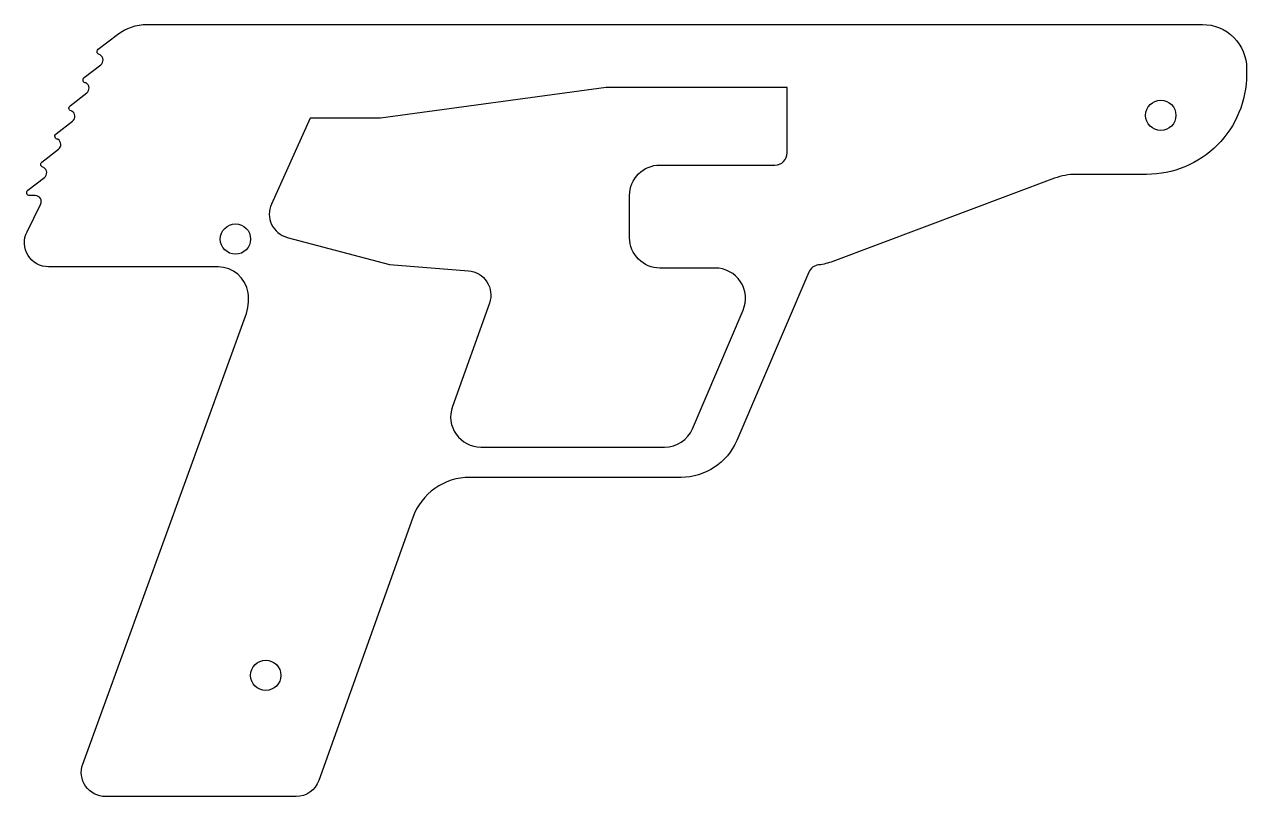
# Model space of a CAD drawing. Header units: millimetres. Extents: x -59 to 143, y -92 to 36.
import ezdxf

# ---------------------------------------------------------------- set-up
doc = ezdxf.new("R2010")
doc.units = ezdxf.units.MM
doc.layers.get('0').update_dxf_attribs({"linetype": 'CONTINUOUS'})

msp = doc.modelspace()

# ---------------------------------------------------------------- linework, layer by layer
for points in [[(-58.01, 7.45, -0.716137), (-58.32, 8.34), (-55.59, 10.45, 0.530916), (-55.69, 12.1, -0.716137), (-55.99, 13), (-53.26, 15.1, 0.530916), (-53.36, 16.75, -0.716137), (-53.67, 17.65), (-50.94, 19.75, 0.530916), (-51.04, 21.4, -0.716137), (-51.34, 22.3), (-48.61, 24.4, 0.530916), (-48.71, 26.05, -0.716137), (-49.02, 26.95), (-46.29, 29.05, 0.530916), (-46.39, 30.7, -0.716137), (-46.69, 31.6), (-43.51, 34.04, -0.165408), (-38.64, 35.7), (135.66, 35.7, -0.414214), (142.91, 28.45), (142.91, 27.46, -0.414214), (126.41, 10.96), (114.73, 10.96, 0.08994), (111.21, 10.32), (74.61, -3.41, -0.061537), (72.23, -3.98, 0.269695), (70.61, -5.18), (58.73, -32.97, -0.300229), (49.53, -39.04), (14.65, -39.04, 0.316908), (5.24, -45.68), (-10.27, -89.07, -0.316908), (-14.04, -91.72), (-45.5, -91.72, -0.520567), (-49.26, -86.35), (-22.37, -12.46, 0.123223), (-21.97, -8.59, 0.373392), (-26.92, -4.3), (-54.89, -4.3, -0.557537), (-58.46, 1.49), (-56.21, 6, 0.557537), (-57.1, 7.45)], [(46.04, -4.5, -0.414214), (41.04, 0.5), (41.04, 7.5, -0.414214), (46.04, 12.5), (65.04, 12.5, 0.414214), (67.04, 14.5), (67.04, 25.32), (37.15, 25.32), (-0.07, 20.22), (-11.73, 20.22), (-18.11, 6.07, 0.463641), (-15.49, 0.55), (1.38, -3.89), (14.44, -4.94, -0.493733), (17.89, -10.27), (11.78, -27.36, 0.518709), (16.49, -34.04), (46.81, -34.04, 0.300229), (51.41, -31.01), (59.77, -11.47, 0.53819), (55.17, -4.5)]]:
    msp.add_lwpolyline(points, format="xyb", close=True)
for centre in [(128.75, 20.7), (-24.04, 0.28), (-19.04, -71.72)]:
    msp.add_circle(centre, 2.5)

doc.saveas('drawing.dxf')
